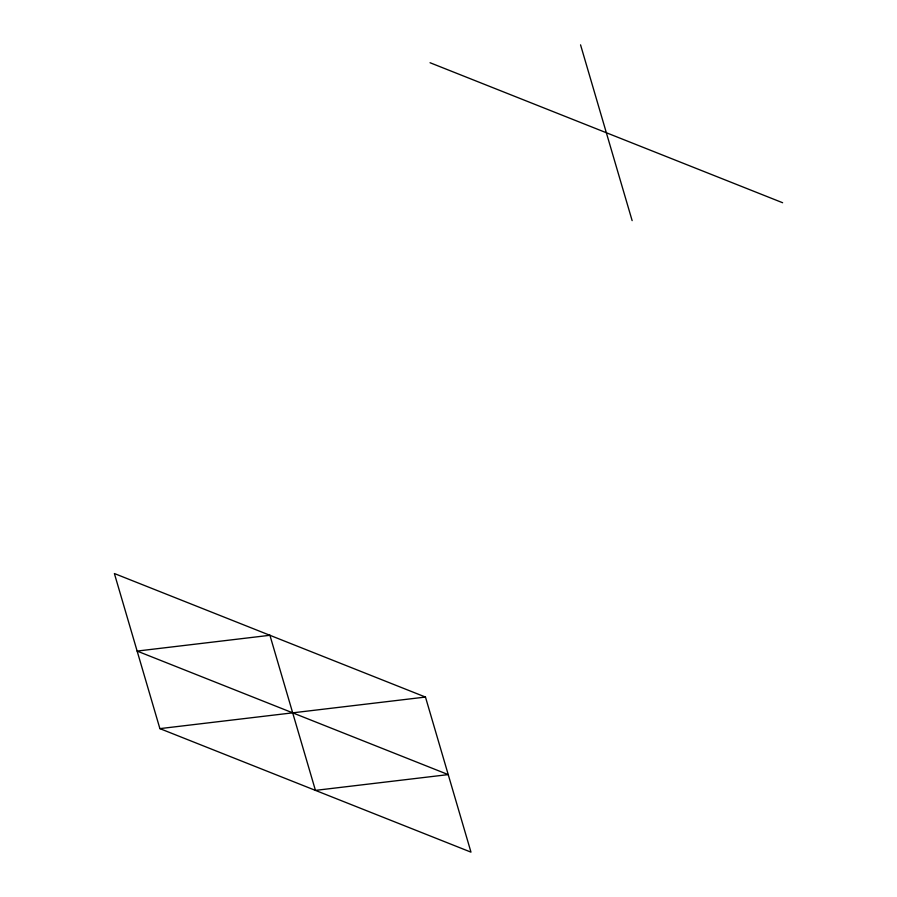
<?xml version="1.0" encoding="UTF-8"?>
<svg xmlns="http://www.w3.org/2000/svg" width="897" height="897" viewBox="0 0 897 897"><rect width="100%" height="100%" fill="white"/><g stroke="black" fill="none" stroke-linecap="round" stroke-linejoin="round"><path stroke-width="1.35" d="M159.89 728.622L425.47 697.059L470.981 852.15L159.89 728.622L114.379 573.531L425.47 697.059M430.055 62.734L782.621 202.733M580.55 44.85L632.138 220.617M269.919 635.289L137.14 651.076L448.22 774.604L315.441 790.38L269.919 635.289"/></g></svg>
